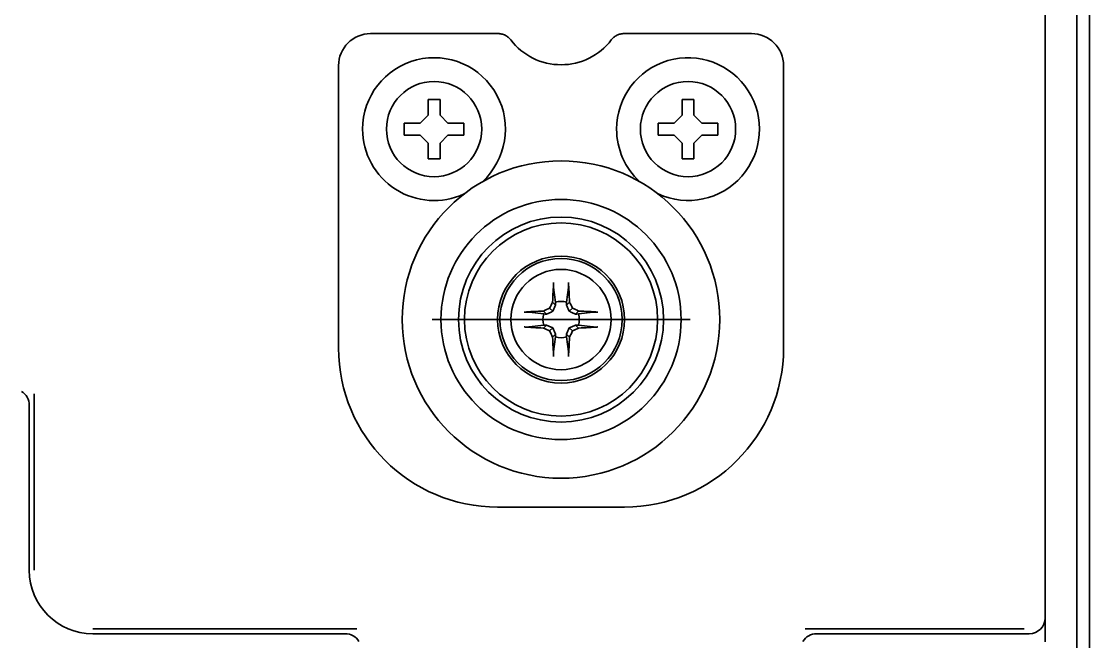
# Model space of a CAD drawing. Extents: x 53 to 4125, y 6244 to 9910.
# Drawn here: x 2897.8 to 2965.1, y 9647.1 to 9686.2 of the extents above; entities that cross this region are included whole.
import ezdxf

# ---------------------------------------------------------------- set-up
doc = ezdxf.new("R2010")
doc.units = 0
doc.header["$LTSCALE"] = 5
doc.layers.add('1', color=7, linetype='CONTINUOUS', true_color=0xffffff)

msp = doc.modelspace()

# ---------------------------------------------------------------- linework, layer by layer
at = {"layer": '1', "color": 7, "linetype": 'Continuous', "lineweight": 35}
for p, q in [((2964.275, 9738.343), (2964.275, 9098.493)), ((2965.075, 9397.393), (2965.075, 9738.293)), ((2962.275, 9647.088), (2962.275, 9734.593)), ((2962.275, 9734.593), (2962.275, 9648.593)), ((2927.813, 9685.411), (2919.775, 9685.411)), ((2943.775, 9685.411), (2935.737, 9685.411)), ((2917.758, 9683.393), (2917.758, 9665.593)), ((2945.793, 9665.593), (2945.793, 9683.393)), ((2923.4, 9680.268), (2923.4, 9681.268)), ((2923.4, 9681.268), (2924.15, 9681.268)), ((2924.15, 9681.268), (2924.15, 9680.268)), ((2939.4, 9680.268), (2939.4, 9681.268)), ((2939.4, 9681.268), (2940.15, 9681.268)), ((2940.15, 9681.268), (2940.15, 9680.268)), ((2921.9, 9679.018), (2921.9, 9679.768)), ((2921.9, 9679.768), (2922.9, 9679.768)), ((2922.9, 9679.768), (2923.4, 9680.268)), ((2924.15, 9680.268), (2924.65, 9679.768)), ((2924.65, 9679.768), (2925.65, 9679.768)), ((2925.65, 9679.768), (2925.65, 9679.018)), ((2937.9, 9679.018), (2937.9, 9679.768)), ((2937.9, 9679.768), (2938.9, 9679.768)), ((2938.9, 9679.768), (2939.4, 9680.268)), ((2940.15, 9680.268), (2940.65, 9679.768)), ((2940.65, 9679.768), (2941.65, 9679.768)), ((2941.65, 9679.768), (2941.65, 9679.018)), ((2922.9, 9679.018), (2921.9, 9679.018)), ((2923.4, 9678.518), (2922.9, 9679.018)), ((2923.4, 9677.518), (2923.4, 9678.518)), ((2924.65, 9679.018), (2924.15, 9678.518)), ((2924.15, 9678.518), (2924.15, 9677.518)), ((2925.65, 9679.018), (2924.65, 9679.018)), ((2938.9, 9679.018), (2937.9, 9679.018)), ((2939.4, 9678.518), (2938.9, 9679.018)), ((2939.4, 9677.518), (2939.4, 9678.518)), ((2940.65, 9679.018), (2940.15, 9678.518)), ((2940.15, 9678.518), (2940.15, 9677.518)), ((2941.65, 9679.018), (2940.65, 9679.018)), ((2924.15, 9677.518), (2923.4, 9677.518)), ((2940.15, 9677.518), (2939.4, 9677.518)), ((2931.425, 9668.483), (2931.307, 9669.406)), ((2932.125, 9668.483), (2932.243, 9669.406)), ((2931.429, 9668.309), (2931.24, 9668.497)), ((2932.122, 9668.309), (2932.31, 9668.497)), ((2930.685, 9667.743), (2929.763, 9667.861)), ((2930.86, 9667.74), (2930.671, 9667.928)), ((2931.257, 9667.912), (2931.055, 9668.114)), ((2932.294, 9667.912), (2932.496, 9668.114)), ((2932.691, 9667.74), (2932.879, 9667.928)), ((2932.865, 9667.743), (2933.788, 9667.861)), ((2939.9, 9667.393), (2923.65, 9667.393)), ((2930.685, 9667.043), (2929.763, 9666.925)), ((2930.86, 9667.047), (2930.671, 9666.858)), ((2932.691, 9667.047), (2932.879, 9666.858)), ((2932.865, 9667.043), (2933.788, 9666.925)), ((2931.257, 9666.875), (2931.055, 9666.673)), ((2931.429, 9666.478), (2931.24, 9666.289)), ((2931.425, 9666.303), (2931.307, 9665.381)), ((2932.122, 9666.478), (2932.31, 9666.289)), ((2932.125, 9666.303), (2932.243, 9665.381)), ((2932.294, 9666.875), (2932.496, 9666.673)), ((2898.591, 9651.593), (2898.591, 9662.721)), ((2898.275, 9651.593), (2898.275, 9661.994)), ((2927.775, 9655.576), (2935.775, 9655.576)), ((2918.903, 9647.909), (2902.275, 9647.909)), ((2918.176, 9647.593), (2902.275, 9647.593)), ((2960.96, 9647.909), (2947.147, 9647.909)), ((2961.276, 9647.593), (2947.875, 9647.593))]:
    msp.add_line(p, q, dxfattribs=at)
for centre, radius in [((2923.775, 9679.393), 3), ((2939.775, 9679.393), 3), ((2931.775, 9667.393), 10), ((2931.775, 9667.393), 7.566), ((2931.775, 9667.393), 6.461), ((2931.775, 9667.393), 6.086), ((2931.775, 9667.393), 4), ((2931.775, 9667.393), 3.85), ((2931.775, 9667.393), 3.16)]:
    msp.add_circle(centre, radius, dxfattribs=at)
for centre, radius, start, end in [((2919.775, 9683.393), 2.017, 90, 180), ((2943.775, 9683.393), 2.017, 0, 90), ((2931.775, 9687.432), 3.983, 217.31922, 322.68078), ((2923.775, 9679.393), 4.5, 312.55313, 180), ((2939.775, 9679.393), 4.5, 245.17688, 180), ((2923.775, 9679.393), 4.5, 180, 294.82875), ((2939.775, 9679.393), 4.5, 180, 227.4525), ((2931.775, 9667.393), 1.145, 72.20111, 107.79889), ((2931.775, 9667.393), 1.145, 162.20111, 197.79889), ((2931.775, 9667.393), 1.145, 342.20111, 17.79889), ((2931.775, 9667.393), 1.145, 252.20111, 287.79889), ((2927.775, 9665.593), 10.017, 180, 270), ((2935.775, 9665.593), 10.017, 270, 0), ((2902.275, 9651.593), 4, 180, 270)]:
    msp.add_arc(centre, radius, start, end, dxfattribs=at)
for centre, major_axis, ratio, start_param, end_param in [((2931.479, 9667.398), (0.065, 3.728), 0.072244, 0.900133, 1.272854), ((2932.072, 9667.398), (0.065, -3.728), 0.072244, 1.868738, 2.24146), ((2931.221, 9667.652), (1.559, 3.344), 0.094201, 1.359315, 1.476181), ((2932.33, 9667.652), (1.559, -3.344), 0.094201, 1.665412, 1.782277), ((2931.77, 9667.69), (3.728, 0.065), 0.072244, 1.868738, 2.24146), ((2931.517, 9667.948), (3.344, 1.559), 0.094201, 1.665412, 1.782277), ((2932.034, 9667.948), (3.344, -1.559), 0.094201, 1.359315, 1.476181), ((2931.78, 9667.69), (3.728, -0.065), 0.072244, 0.900133, 1.272854), ((2931.77, 9667.097), (-3.728, 0.065), 0.072244, 0.900133, 1.272854), ((2931.517, 9666.839), (-3.344, 1.559), 0.094201, 1.359315, 1.476181), ((2931.221, 9667.135), (-1.559, 3.344), 0.094201, 1.665412, 1.782277), ((2932.33, 9667.135), (-1.559, -3.344), 0.094201, 1.359315, 1.476181), ((2932.034, 9666.839), (-3.344, -1.559), 0.094201, 1.665412, 1.782277), ((2931.78, 9667.097), (-3.728, -0.065), 0.072244, 1.868738, 2.24146), ((2931.479, 9667.388), (-0.065, 3.728), 0.072244, 1.868738, 2.24146), ((2932.072, 9667.388), (-0.065, -3.728), 0.072244, 0.900133, 1.272854), ((2897.275, 9661.993), (0.708, 0.708), 0.998783, 5.498396, 6.545231), ((2961.275, 9648.594), (0.708, -0.708), 0.998783, 5.498396, 7.067974), ((2918.175, 9646.593), (0.708, 0.708), 0.998783, 6.021139, 7.067974), ((2947.876, 9646.593), (-0.708, 0.708), 0.998783, 5.498396, 6.545231)]:
    msp.add_ellipse(centre, major_axis=major_axis, ratio=ratio, start_param=start_param, end_param=end_param, dxfattribs=at)
for points, knots in [([(2928.608, 9685.017), (2928.562, 9685.078), (2928.508, 9685.134), (2928.39, 9685.231), (2928.325, 9685.273), (2928.188, 9685.341), (2928.115, 9685.367), (2927.966, 9685.402), (2927.89, 9685.411), (2927.813, 9685.411)], [0, 0, 0, 0, 0.25, 0.25, 0.5, 0.5, 0.75, 0.75, 1, 1, 1, 1]), ([(2935.737, 9685.411), (2935.661, 9685.411), (2935.584, 9685.402), (2935.435, 9685.367), (2935.362, 9685.341), (2935.225, 9685.273), (2935.161, 9685.231), (2935.042, 9685.134), (2934.989, 9685.078), (2934.942, 9685.017)], [0, 0, 0, 0, 0.25, 0.25, 0.5, 0.5, 0.75, 0.75, 1, 1, 1, 1]), ([(2931.307, 9669.406), (2931.306, 9669.412), (2931.306, 9669.421), (2931.305, 9669.435), (2931.304, 9669.441), (2931.304, 9669.452), (2931.303, 9669.463), (2931.303, 9669.476), (2931.303, 9669.489), (2931.302, 9669.496), (2931.302, 9669.517), (2931.302, 9669.531), (2931.302, 9669.554), (2931.302, 9669.561), (2931.302, 9669.577), (2931.303, 9669.592), (2931.303, 9669.607), (2931.303, 9669.622), (2931.304, 9669.63), (2931.304, 9669.652), (2931.305, 9669.666), (2931.306, 9669.694), (2931.307, 9669.707), (2931.308, 9669.719)], [0, 0, 0, 0, 0.125, 0.125, 0.1875, 0.1875, 0.25, 0.3125, 0.3125, 0.375, 0.375, 0.5, 0.5, 0.5625, 0.5625, 0.625, 0.6875, 0.6875, 0.75, 0.75, 0.875, 0.875, 1, 1, 1, 1]), ([(2932.242, 9669.719), (2932.243, 9669.707), (2932.244, 9669.694), (2932.246, 9669.667), (2932.246, 9669.652), (2932.247, 9669.622), (2932.248, 9669.607), (2932.248, 9669.584), (2932.248, 9669.577), (2932.248, 9669.562), (2932.248, 9669.547), (2932.248, 9669.532), (2932.248, 9669.517), (2932.248, 9669.51), (2932.248, 9669.489), (2932.248, 9669.476), (2932.247, 9669.458), (2932.247, 9669.452), (2932.246, 9669.441), (2932.246, 9669.43), (2932.245, 9669.421), (2932.244, 9669.413), (2932.244, 9669.409), (2932.243, 9669.406)], [0, 0, 0, 0, 0.125, 0.125, 0.25, 0.25, 0.375, 0.375, 0.4375, 0.4375, 0.5, 0.5625, 0.5625, 0.625, 0.625, 0.75, 0.75, 0.8125, 0.8125, 0.875, 0.9375, 0.9375, 1, 1, 1, 1]), ([(2929.45, 9667.86), (2929.462, 9667.861), (2929.475, 9667.862), (2929.502, 9667.864), (2929.516, 9667.864), (2929.546, 9667.865), (2929.561, 9667.866), (2929.584, 9667.866), (2929.592, 9667.866), (2929.607, 9667.866), (2929.622, 9667.866), (2929.637, 9667.866), (2929.651, 9667.866), (2929.659, 9667.866), (2929.679, 9667.866), (2929.692, 9667.866), (2929.711, 9667.865), (2929.717, 9667.865), (2929.728, 9667.864), (2929.738, 9667.864), (2929.747, 9667.863), (2929.756, 9667.862), (2929.759, 9667.862), (2929.763, 9667.861)], [0, 0, 0, 0, 0.125, 0.125, 0.25, 0.25, 0.375, 0.375, 0.4375, 0.4375, 0.5, 0.5625, 0.5625, 0.625, 0.625, 0.75, 0.75, 0.8125, 0.8125, 0.875, 0.9375, 0.9375, 1, 1, 1, 1]), ([(2931.257, 9667.912), (2931.189, 9667.881), (2931.122, 9667.852), (2930.99, 9667.795), (2930.925, 9667.767), (2930.86, 9667.74)], [0, 0, 0, 0, 0.5, 0.5, 1, 1, 1, 1]), ([(2931.429, 9668.309), (2931.401, 9668.244), (2931.373, 9668.178), (2931.316, 9668.046), (2931.287, 9667.98), (2931.257, 9667.912)], [0, 0, 0, 0, 0.5, 0.5, 1, 1, 1, 1]), ([(2932.294, 9667.912), (2932.263, 9667.98), (2932.234, 9668.046), (2932.177, 9668.178), (2932.149, 9668.244), (2932.122, 9668.309)], [0, 0, 0, 0, 0.5, 0.5, 1, 1, 1, 1]), ([(2932.691, 9667.74), (2932.626, 9667.767), (2932.561, 9667.795), (2932.428, 9667.852), (2932.362, 9667.881), (2932.294, 9667.912)], [0, 0, 0, 0, 0.5, 0.5, 1, 1, 1, 1]), ([(2933.788, 9667.861), (2933.794, 9667.862), (2933.803, 9667.863), (2933.817, 9667.864), (2933.823, 9667.864), (2933.834, 9667.865), (2933.845, 9667.865), (2933.858, 9667.866), (2933.871, 9667.866), (2933.878, 9667.866), (2933.899, 9667.866), (2933.914, 9667.866), (2933.936, 9667.866), (2933.944, 9667.866), (2933.959, 9667.866), (2933.974, 9667.866), (2933.989, 9667.866), (2934.004, 9667.865), (2934.012, 9667.865), (2934.034, 9667.864), (2934.048, 9667.864), (2934.076, 9667.862), (2934.089, 9667.861), (2934.101, 9667.86)], [0, 0, 0, 0, 0.125, 0.125, 0.1875, 0.1875, 0.25, 0.3125, 0.3125, 0.375, 0.375, 0.5, 0.5, 0.5625, 0.5625, 0.625, 0.6875, 0.6875, 0.75, 0.75, 0.875, 0.875, 1, 1, 1, 1]), ([(2930.86, 9667.047), (2930.925, 9667.019), (2930.99, 9666.991), (2931.122, 9666.934), (2931.189, 9666.905), (2931.257, 9666.875)], [0, 0, 0, 0, 0.5, 0.5, 1, 1, 1, 1]), ([(2932.294, 9666.875), (2932.362, 9666.905), (2932.428, 9666.934), (2932.561, 9666.991), (2932.626, 9667.019), (2932.691, 9667.047)], [0, 0, 0, 0, 0.5, 0.5, 1, 1, 1, 1]), ([(2929.763, 9666.925), (2929.756, 9666.924), (2929.748, 9666.924), (2929.733, 9666.923), (2929.728, 9666.922), (2929.717, 9666.922), (2929.705, 9666.921), (2929.692, 9666.921), (2929.679, 9666.921), (2929.672, 9666.92), (2929.651, 9666.92), (2929.637, 9666.92), (2929.615, 9666.92), (2929.607, 9666.92), (2929.592, 9666.92), (2929.577, 9666.921), (2929.561, 9666.921), (2929.546, 9666.921), (2929.539, 9666.922), (2929.516, 9666.922), (2929.502, 9666.923), (2929.475, 9666.924), (2929.462, 9666.925), (2929.45, 9666.926)], [0, 0, 0, 0, 0.125, 0.125, 0.1875, 0.1875, 0.25, 0.3125, 0.3125, 0.375, 0.375, 0.5, 0.5, 0.5625, 0.5625, 0.625, 0.6875, 0.6875, 0.75, 0.75, 0.875, 0.875, 1, 1, 1, 1]), ([(2931.257, 9666.875), (2931.287, 9666.807), (2931.316, 9666.74), (2931.373, 9666.608), (2931.401, 9666.543), (2931.429, 9666.478)], [0, 0, 0, 0, 0.5, 0.5, 1, 1, 1, 1]), ([(2932.122, 9666.478), (2932.149, 9666.543), (2932.177, 9666.608), (2932.234, 9666.74), (2932.263, 9666.807), (2932.294, 9666.875)], [0, 0, 0, 0, 0.5, 0.5, 1, 1, 1, 1]), ([(2934.101, 9666.926), (2934.089, 9666.925), (2934.076, 9666.924), (2934.049, 9666.923), (2934.034, 9666.922), (2934.004, 9666.921), (2933.989, 9666.921), (2933.966, 9666.92), (2933.959, 9666.92), (2933.944, 9666.92), (2933.929, 9666.92), (2933.914, 9666.92), (2933.899, 9666.92), (2933.892, 9666.92), (2933.871, 9666.921), (2933.858, 9666.921), (2933.84, 9666.922), (2933.834, 9666.922), (2933.823, 9666.922), (2933.812, 9666.923), (2933.803, 9666.924), (2933.795, 9666.924), (2933.791, 9666.925), (2933.788, 9666.925)], [0, 0, 0, 0, 0.125, 0.125, 0.25, 0.25, 0.375, 0.375, 0.4375, 0.4375, 0.5, 0.5625, 0.5625, 0.625, 0.625, 0.75, 0.75, 0.8125, 0.8125, 0.875, 0.9375, 0.9375, 1, 1, 1, 1]), ([(2931.308, 9665.068), (2931.307, 9665.08), (2931.306, 9665.093), (2931.305, 9665.12), (2931.304, 9665.134), (2931.303, 9665.164), (2931.303, 9665.179), (2931.302, 9665.202), (2931.302, 9665.21), (2931.302, 9665.225), (2931.302, 9665.24), (2931.302, 9665.255), (2931.302, 9665.269), (2931.302, 9665.276), (2931.303, 9665.297), (2931.303, 9665.31), (2931.304, 9665.329), (2931.304, 9665.335), (2931.304, 9665.346), (2931.305, 9665.356), (2931.306, 9665.365), (2931.306, 9665.374), (2931.307, 9665.377), (2931.307, 9665.381)], [0, 0, 0, 0, 0.125, 0.125, 0.25, 0.25, 0.375, 0.375, 0.4375, 0.4375, 0.5, 0.5625, 0.5625, 0.625, 0.625, 0.75, 0.75, 0.8125, 0.8125, 0.875, 0.9375, 0.9375, 1, 1, 1, 1]), ([(2932.243, 9665.381), (2932.244, 9665.374), (2932.245, 9665.366), (2932.246, 9665.351), (2932.246, 9665.346), (2932.247, 9665.335), (2932.247, 9665.323), (2932.248, 9665.31), (2932.248, 9665.297), (2932.248, 9665.29), (2932.248, 9665.269), (2932.248, 9665.255), (2932.248, 9665.233), (2932.248, 9665.225), (2932.248, 9665.21), (2932.248, 9665.195), (2932.248, 9665.179), (2932.247, 9665.164), (2932.247, 9665.157), (2932.246, 9665.134), (2932.246, 9665.12), (2932.244, 9665.093), (2932.243, 9665.08), (2932.242, 9665.068)], [0, 0, 0, 0, 0.125, 0.125, 0.1875, 0.1875, 0.25, 0.3125, 0.3125, 0.375, 0.375, 0.5, 0.5, 0.5625, 0.5625, 0.625, 0.6875, 0.6875, 0.75, 0.75, 0.875, 0.875, 1, 1, 1, 1])]:
    msp.add_open_spline(points, degree=3, knots=knots, dxfattribs=at)
for points in [[(2931.425, 9668.483), (2931.426, 9668.425), (2931.428, 9668.367), (2931.429, 9668.309)], [(2932.122, 9668.309), (2932.123, 9668.367), (2932.124, 9668.425), (2932.125, 9668.483)], [(2930.86, 9667.74), (2930.801, 9667.741), (2930.743, 9667.742), (2930.685, 9667.743)], [(2932.865, 9667.743), (2932.807, 9667.742), (2932.749, 9667.741), (2932.691, 9667.74)], [(2930.685, 9667.043), (2930.743, 9667.044), (2930.801, 9667.045), (2930.86, 9667.047)], [(2932.691, 9667.047), (2932.749, 9667.045), (2932.807, 9667.044), (2932.865, 9667.043)], [(2931.429, 9666.478), (2931.428, 9666.419), (2931.426, 9666.361), (2931.425, 9666.303)], [(2932.125, 9666.303), (2932.124, 9666.361), (2932.123, 9666.419), (2932.122, 9666.478)]]:
    msp.add_open_spline(points, degree=3, dxfattribs=at)

doc.saveas('drawing.dxf')
